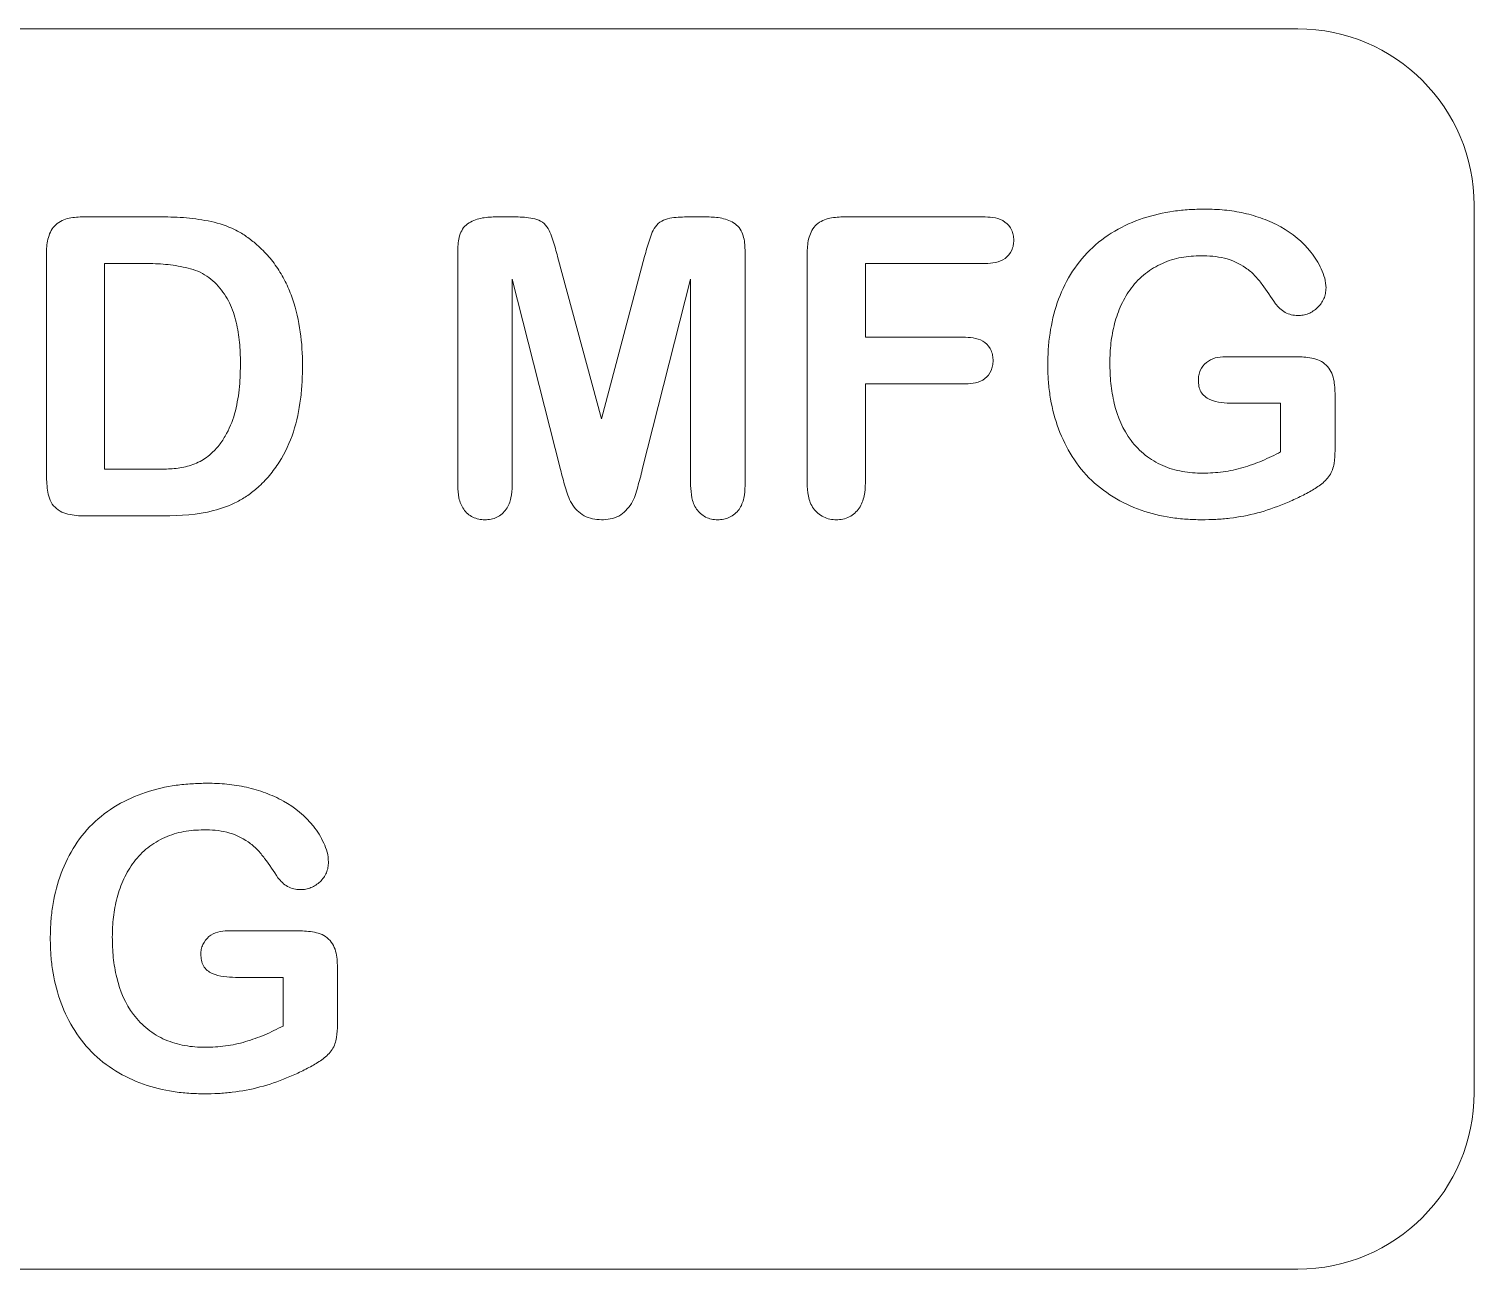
# Model space of a CAD drawing. Header units: millimetres. Extents: x 14 to 1104, y 14 to 850.
# Drawn here: x 596.59 to 612.88, y 178.65 to 192.62 of the extents above; entities that cross this region are included whole.
import ezdxf

# ---------------------------------------------------------------- set-up
doc = ezdxf.new("R2010")
doc.units = ezdxf.units.MM
doc.header["$LTSCALE"] = 4
doc.layers.add('Visible (ANSI)', color=7, linetype='Continuous', lineweight=9)

msp = doc.modelspace()

# ---------------------------------------------------------------- linework, layer by layer
at = {"layer": 'Visible (ANSI)'}
for p, q in [((574.891, 192.621), (610.891, 192.621)), ((612.878, 190.634), (612.878, 180.634)), ((598.084, 190.503), (597.187, 190.503)), ((602.053, 190.503), (601.843, 190.503)), ((604.236, 190.503), (604.025, 190.503)), ((607.366, 190.503), (605.762, 190.503)), ((601.422, 190.13), (601.422, 187.475)), ((604.66, 187.475), (604.66, 190.13)), ((596.785, 190.085), (596.785, 187.615)), ((597.441, 189.978), (597.899, 189.978)), ((597.441, 187.659), (597.441, 189.978)), ((603.041, 188.228), (602.547, 190.057)), ((603.528, 190.057), (603.041, 188.228)), ((605.36, 190.087), (605.36, 187.505)), ((606.016, 189.978), (607.366, 189.978)), ((606.016, 189.147), (606.016, 189.978)), ((602.035, 189.803), (602.579, 187.656)), ((602.035, 187.477), (602.035, 189.803)), ((603.502, 187.656), (604.047, 189.803)), ((604.047, 189.803), (604.047, 187.477)), ((607.145, 189.147), (606.016, 189.147)), ((610.848, 188.928), (610.073, 188.928)), ((606.016, 188.622), (607.145, 188.622)), ((606.016, 187.508), (606.016, 188.622)), ((611.31, 187.871), (611.31, 188.518)), ((610.161, 188.403), (610.697, 188.403)), ((610.697, 188.403), (610.697, 187.855)), ((597.967, 187.659), (597.441, 187.659)), ((597.217, 187.134), (598.107, 187.134)), ((599.604, 182.459), (598.829, 182.459)), ((600.066, 181.402), (600.066, 182.05)), ((598.917, 181.934), (599.453, 181.934)), ((599.453, 181.934), (599.453, 181.386)), ((610.891, 178.647), (574.891, 178.647))]:
    msp.add_line(p, q, dxfattribs=at)
for centre, start, end in [((610.891, 190.634), 0, 90), ((610.891, 180.634), 270, 0)]:
    msp.add_arc(centre, 1.987, start, end, dxfattribs=at)
for points, knots in [([(597.187, 190.503), (597.131, 190.501), (597.074, 190.498), (596.966, 190.468), (596.915, 190.441), (596.838, 190.359), (596.816, 190.306), (596.789, 190.197), (596.786, 190.14), (596.785, 190.085)], [-0.0006685668, -0.0006685668, -0.0006685668, -0.0006685668, -0.0005014251, -0.0005014251, -0.0003342834, -0.0003342834, -0.0001671417, -0.0001671417, 0, 0, 0, 0]), ([(599.14, 190.206), (599.103, 190.235), (599.066, 190.263), (598.989, 190.316), (598.948, 190.339), (598.822, 190.4), (598.733, 190.43), (598.55, 190.47), (598.457, 190.483), (598.271, 190.5), (598.178, 190.502), (598.084, 190.503)], [-0.001123268, -0.001123268, -0.001123268, -0.001123268, -0.00098286, -0.00098286, -0.000842451, -0.000842451, -0.000561634, -0.000561634, -0.000280817, -0.000280817, 0, 0, 0, 0]), ([(601.843, 190.503), (601.789, 190.501), (601.734, 190.499), (601.628, 190.474), (601.576, 190.455), (601.51, 190.408), (601.49, 190.388), (601.462, 190.342), (601.451, 190.317), (601.426, 190.239), (601.424, 190.184), (601.422, 190.13)], [-0.0006425302, -0.0006425302, -0.0006425302, -0.0006425302, -0.0004818977, -0.0004818977, -0.0003212651, -0.0003212651, -0.0002409488, -0.0002409488, -0.0001606326, -0.0001606326, 0, 0, 0, 0]), ([(602.547, 190.057), (602.531, 190.118), (602.514, 190.179), (602.484, 190.27), (602.474, 190.3), (602.449, 190.358), (602.433, 190.387), (602.391, 190.434), (602.364, 190.452), (602.306, 190.478), (602.275, 190.485), (602.181, 190.501), (602.117, 190.502), (602.053, 190.503)], [-0.0007631612, -0.0007631612, -0.0007631612, -0.0007631612, -0.0005723709, -0.0005723709, -0.0004769757, -0.0004769757, -0.0003815806, -0.0003815806, -0.0002861854, -0.0002861854, -0.0001907903, -0.0001907903, 0, 0, 0, 0]), ([(604.025, 190.503), (603.962, 190.502), (603.898, 190.501), (603.803, 190.486), (603.772, 190.479), (603.713, 190.453), (603.686, 190.435), (603.644, 190.387), (603.627, 190.359), (603.602, 190.301), (603.592, 190.27), (603.562, 190.18), (603.545, 190.118), (603.528, 190.057)], [-0.0007662536, -0.0007662536, -0.0007662536, -0.0007662536, -0.0005746902, -0.0005746902, -0.0004789085, -0.0004789085, -0.0003831268, -0.0003831268, -0.0002873451, -0.0002873451, -0.0001915634, -0.0001915634, 0, 0, 0, 0]), ([(604.66, 190.13), (604.659, 190.157), (604.658, 190.184), (604.653, 190.238), (604.646, 190.265), (604.631, 190.317), (604.619, 190.342), (604.59, 190.389), (604.57, 190.408), (604.504, 190.456), (604.452, 190.475), (604.345, 190.499), (604.29, 190.501), (604.236, 190.503)], [-0.0006493366, -0.0006493366, -0.0006493366, -0.0006493366, -0.0005681695, -0.0005681695, -0.0004870025, -0.0004870025, -0.0004058354, -0.0004058354, -0.0003246683, -0.0003246683, -0.0001623342, -0.0001623342, 0, 0, 0, 0]), ([(605.762, 190.503), (605.706, 190.501), (605.649, 190.498), (605.569, 190.476), (605.542, 190.466), (605.493, 190.439), (605.47, 190.422), (605.413, 190.361), (605.39, 190.307), (605.364, 190.199), (605.361, 190.142), (605.36, 190.087)], [-0.0006622276, -0.0006622276, -0.0006622276, -0.0006622276, -0.0004966707, -0.0004966707, -0.0004138923, -0.0004138923, -0.0003311138, -0.0003311138, -0.0001655569, -0.0001655569, 0, 0, 0, 0]), ([(607.689, 190.242), (607.688, 190.261), (607.687, 190.281), (607.68, 190.319), (607.674, 190.338), (607.648, 190.391), (607.622, 190.422), (607.558, 190.468), (607.521, 190.483), (607.445, 190.5), (607.405, 190.501), (607.366, 190.503)], [-0.0004677297, -0.0004677297, -0.0004677297, -0.0004677297, -0.0004092635, -0.0004092635, -0.0003507973, -0.0003507973, -0.0002338649, -0.0002338649, -0.0001169324, -0.0001169324, 0, 0, 0, 0]), ([(609.842, 190.59), (609.783, 190.589), (609.724, 190.588), (609.607, 190.581), (609.549, 190.575), (609.374, 190.55), (609.259, 190.524), (609.036, 190.45), (608.928, 190.402), (608.725, 190.283), (608.631, 190.211), (608.463, 190.047), (608.39, 189.953), (608.267, 189.753), (608.218, 189.645), (608.142, 189.423), (608.115, 189.308), (608.089, 189.134), (608.082, 189.075), (608.075, 188.958), (608.073, 188.899), (608.072, 188.84)], [-0.002811365, -0.002811365, -0.002811365, -0.002811365, -0.002635654, -0.002635654, -0.002459944, -0.002459944, -0.002108523, -0.002108523, -0.001757103, -0.001757103, -0.001405682, -0.001405682, -0.001054262, -0.001054262, -0.000702841, -0.000702841, -0.000351421, -0.000351421, -0.00017571, -0.00017571, 0, 0, 0, 0]), ([(611.209, 189.702), (611.206, 189.739), (611.203, 189.777), (611.184, 189.848), (611.17, 189.883), (611.124, 189.984), (611.086, 190.049), (610.945, 190.221), (610.83, 190.319), (610.635, 190.426), (610.567, 190.456), (610.428, 190.508), (610.356, 190.529), (610.212, 190.562), (610.138, 190.573), (609.99, 190.588), (609.916, 190.589), (609.842, 190.59)], [-0.001763105, -0.001763105, -0.001763105, -0.001763105, -0.001652911, -0.001652911, -0.001542716, -0.001542716, -0.001322328, -0.001322328, -0.000881552, -0.000881552, -0.000661164, -0.000661164, -0.000440776, -0.000440776, -0.000220388, -0.000220388, 0, 0, 0, 0]), ([(599.672, 188.827), (599.671, 188.954), (599.665, 189.081), (599.628, 189.333), (599.601, 189.458), (599.538, 189.639), (599.515, 189.698), (599.459, 189.812), (599.427, 189.868), (599.357, 189.974), (599.318, 190.025), (599.234, 190.12), (599.187, 190.163), (599.14, 190.206)], [-0.001516134, -0.001516134, -0.001516134, -0.001516134, -0.0011371, -0.0011371, -0.000758067, -0.000758067, -0.00056855, -0.00056855, -0.000379033, -0.000379033, -0.000189517, -0.000189517, 0, 0, 0, 0]), ([(607.366, 189.978), (607.405, 189.979), (607.445, 189.981), (607.522, 189.998), (607.56, 190.013), (607.623, 190.059), (607.649, 190.091), (607.674, 190.144), (607.68, 190.164), (607.687, 190.202), (607.688, 190.222), (607.689, 190.242)], [-0.0004669613, -0.0004669613, -0.0004669613, -0.0004669613, -0.000350221, -0.000350221, -0.0002334807, -0.0002334807, -0.0001167403, -0.0001167403, -0.0000583702, -0.0000583702, 0, 0, 0, 0]), ([(597.899, 189.978), (597.975, 189.977), (598.052, 189.975), (598.204, 189.961), (598.28, 189.949), (598.392, 189.923), (598.429, 189.913), (598.502, 189.888), (598.536, 189.871), (598.601, 189.832), (598.633, 189.809), (598.689, 189.758), (598.716, 189.73), (598.789, 189.641), (598.831, 189.577), (598.893, 189.437), (598.915, 189.363), (598.947, 189.213), (598.957, 189.137), (598.97, 188.985), (598.972, 188.908), (598.972, 188.832)], [-0.001818092, -0.001818092, -0.001818092, -0.001818092, -0.001590831, -0.001590831, -0.001363569, -0.001363569, -0.001249938, -0.001249938, -0.001136308, -0.001136308, -0.001022677, -0.001022677, -0.000909046, -0.000909046, -0.000681785, -0.000681785, -0.000454523, -0.000454523, -0.000227262, -0.000227262, 0, 0, 0, 0]), ([(608.772, 188.857), (608.774, 188.932), (608.776, 189.007), (608.793, 189.155), (608.807, 189.229), (608.845, 189.373), (608.87, 189.444), (608.932, 189.58), (608.971, 189.644), (609.061, 189.763), (609.114, 189.818), (609.231, 189.91), (609.296, 189.949), (609.432, 190.01), (609.504, 190.032), (609.651, 190.06), (609.726, 190.063), (609.8, 190.065)], [-0.001770849, -0.001770849, -0.001770849, -0.001770849, -0.001549493, -0.001549493, -0.001328137, -0.001328137, -0.001106781, -0.001106781, -0.000885424, -0.000885424, -0.000664068, -0.000664068, -0.000442712, -0.000442712, -0.000221356, -0.000221356, 0, 0, 0, 0]), ([(609.8, 190.065), (609.844, 190.065), (609.889, 190.064), (609.976, 190.055), (610.02, 190.048), (610.149, 190.016), (610.23, 189.978), (610.339, 189.904), (610.374, 189.876), (610.434, 189.812), (610.462, 189.777), (610.542, 189.672), (610.591, 189.599), (610.639, 189.525)], [-0.001060266, -0.001060266, -0.001060266, -0.001060266, -0.000927733, -0.000927733, -0.000795199, -0.000795199, -0.000530133, -0.000530133, -0.0003976, -0.0003976, -0.000265066, -0.000265066, 0, 0, 0, 0]), ([(610.89, 189.391), (610.911, 189.392), (610.931, 189.393), (610.972, 189.4), (610.992, 189.406), (611.049, 189.429), (611.084, 189.453), (611.144, 189.51), (611.168, 189.544), (611.193, 189.601), (611.199, 189.621), (611.206, 189.661), (611.207, 189.682), (611.209, 189.702)], [-0.0004899894, -0.0004899894, -0.0004899894, -0.0004899894, -0.0004287408, -0.0004287408, -0.0003674921, -0.0003674921, -0.0002449947, -0.0002449947, -0.0001224974, -0.0001224974, -0.0000612487, -0.0000612487, 0, 0, 0, 0]), ([(610.639, 189.525), (610.655, 189.506), (610.67, 189.487), (610.706, 189.453), (610.727, 189.439), (610.77, 189.416), (610.793, 189.406), (610.841, 189.395), (610.865, 189.393), (610.89, 189.391)], [-0.0002911564, -0.0002911564, -0.0002911564, -0.0002911564, -0.0002183673, -0.0002183673, -0.0001455782, -0.0001455782, -0.0000727891, -0.0000727891, 0, 0, 0, 0]), ([(607.456, 188.883), (607.455, 188.902), (607.454, 188.921), (607.448, 188.959), (607.442, 188.978), (607.419, 189.031), (607.395, 189.063), (607.334, 189.11), (607.297, 189.126), (607.222, 189.143), (607.183, 189.145), (607.145, 189.147)], [-0.0004620839, -0.0004620839, -0.0004620839, -0.0004620839, -0.0004043235, -0.0004043235, -0.000346563, -0.000346563, -0.000231042, -0.000231042, -0.000115521, -0.000115521, 0, 0, 0, 0]), ([(598.972, 188.832), (598.971, 188.74), (598.968, 188.647), (598.947, 188.465), (598.931, 188.374), (598.881, 188.196), (598.846, 188.111), (598.776, 187.991), (598.75, 187.953), (598.692, 187.882), (598.658, 187.851), (598.624, 187.82)], [-0.001098175, -0.001098175, -0.001098175, -0.001098175, -0.000823631, -0.000823631, -0.000549087, -0.000549087, -0.000274544, -0.000274544, -0.000137272, -0.000137272, 0, 0, 0, 0]), ([(599.168, 187.452), (599.213, 187.496), (599.258, 187.54), (599.339, 187.637), (599.376, 187.687), (599.477, 187.847), (599.53, 187.962), (599.608, 188.201), (599.633, 188.325), (599.658, 188.512), (599.663, 188.575), (599.67, 188.701), (599.671, 188.764), (599.672, 188.827)], [-0.001507844, -0.001507844, -0.001507844, -0.001507844, -0.001319363, -0.001319363, -0.001130883, -0.001130883, -0.000753922, -0.000753922, -0.000376961, -0.000376961, -0.00018848, -0.00018848, 0, 0, 0, 0]), ([(607.145, 188.622), (607.183, 188.622), (607.221, 188.624), (607.296, 188.643), (607.333, 188.657), (607.394, 188.704), (607.418, 188.735), (607.441, 188.788), (607.447, 188.807), (607.454, 188.844), (607.455, 188.864), (607.456, 188.883)], [-0.0004553832, -0.0004553832, -0.0004553832, -0.0004553832, -0.0003415374, -0.0003415374, -0.0002276916, -0.0002276916, -0.0001138458, -0.0001138458, -0.0000569229, -0.0000569229, 0, 0, 0, 0]), ([(608.072, 188.84), (608.073, 188.782), (608.074, 188.724), (608.082, 188.609), (608.088, 188.551), (608.115, 188.379), (608.141, 188.265), (608.255, 187.936), (608.374, 187.73), (608.7, 187.399), (608.904, 187.277), (609.233, 187.16), (609.346, 187.134), (609.518, 187.107), (609.576, 187.1), (609.692, 187.093), (609.75, 187.092), (609.808, 187.09)], [-0.002778297, -0.002778297, -0.002778297, -0.002778297, -0.002604653, -0.002604653, -0.00243101, -0.00243101, -0.002083723, -0.002083723, -0.001389148, -0.001389148, -0.000694574, -0.000694574, -0.000347287, -0.000347287, -0.000173644, -0.000173644, 0, 0, 0, 0]), ([(609.819, 187.615), (609.78, 187.616), (609.742, 187.617), (609.665, 187.623), (609.627, 187.628), (609.514, 187.648), (609.439, 187.67), (609.298, 187.731), (609.232, 187.77), (609.112, 187.866), (609.058, 187.922), (608.918, 188.106), (608.858, 188.251), (608.804, 188.475), (608.791, 188.551), (608.775, 188.704), (608.773, 188.781), (608.772, 188.857)], [-0.001824941, -0.001824941, -0.001824941, -0.001824941, -0.001710882, -0.001710882, -0.001596823, -0.001596823, -0.001368705, -0.001368705, -0.001140588, -0.001140588, -0.00091247, -0.00091247, -0.000456235, -0.000456235, -0.000228118, -0.000228118, 0, 0, 0, 0]), ([(610.073, 188.928), (610.035, 188.926), (609.997, 188.924), (609.924, 188.903), (609.89, 188.885), (609.832, 188.837), (609.808, 188.807), (609.784, 188.755), (609.778, 188.737), (609.771, 188.7), (609.77, 188.681), (609.77, 188.662)], [-0.0004484877, -0.0004484877, -0.0004484877, -0.0004484877, -0.0003363658, -0.0003363658, -0.0002242438, -0.0002242438, -0.0001121219, -0.0001121219, -0.000056061, -0.000056061, 0, 0, 0, 0]), ([(611.31, 188.518), (611.308, 188.578), (611.305, 188.64), (611.273, 188.756), (611.24, 188.81), (611.17, 188.868), (611.144, 188.883), (611.087, 188.904), (611.058, 188.91), (610.968, 188.925), (610.908, 188.927), (610.848, 188.928)], [-0.0007196849, -0.0007196849, -0.0007196849, -0.0007196849, -0.0005397636, -0.0005397636, -0.0003598424, -0.0003598424, -0.0002698818, -0.0002698818, -0.0001799212, -0.0001799212, 0, 0, 0, 0]), ([(609.77, 188.662), (609.771, 188.64), (609.772, 188.617), (609.78, 188.573), (609.788, 188.552), (609.821, 188.494), (609.858, 188.464), (609.939, 188.427), (609.984, 188.418), (610.072, 188.405), (610.117, 188.403), (610.161, 188.403)], [-0.0005344404, -0.0005344404, -0.0005344404, -0.0005344404, -0.0004676353, -0.0004676353, -0.0004008303, -0.0004008303, -0.0002672202, -0.0002672202, -0.0001336101, -0.0001336101, 0, 0, 0, 0]), ([(610.697, 187.855), (610.629, 187.82), (610.56, 187.786), (610.419, 187.726), (610.347, 187.7), (610.199, 187.657), (610.124, 187.641), (609.972, 187.62), (609.895, 187.617), (609.819, 187.615)], [-0.0009189138, -0.0009189138, -0.0009189138, -0.0009189138, -0.0006891853, -0.0006891853, -0.0004594569, -0.0004594569, -0.0002297284, -0.0002297284, 0, 0, 0, 0]), ([(611.024, 187.406), (611.066, 187.43), (611.108, 187.455), (611.185, 187.515), (611.222, 187.549), (611.276, 187.63), (611.292, 187.677), (611.307, 187.773), (611.309, 187.822), (611.31, 187.871)], [-0.000587454, -0.000587454, -0.000587454, -0.000587454, -0.0004405905, -0.0004405905, -0.000293727, -0.000293727, -0.0001468635, -0.0001468635, 0, 0, 0, 0]), ([(598.624, 187.82), (598.601, 187.801), (598.579, 187.783), (598.53, 187.753), (598.504, 187.74), (598.424, 187.706), (598.368, 187.69), (598.255, 187.668), (598.197, 187.664), (598.082, 187.66), (598.024, 187.66), (597.967, 187.659)], [-0.0006918408, -0.0006918408, -0.0006918408, -0.0006918408, -0.0006053607, -0.0006053607, -0.0005188806, -0.0005188806, -0.0003459204, -0.0003459204, -0.0001729602, -0.0001729602, 0, 0, 0, 0]), ([(596.785, 187.615), (596.786, 187.551), (596.788, 187.487), (596.803, 187.393), (596.808, 187.362), (596.83, 187.302), (596.845, 187.273), (596.887, 187.225), (596.912, 187.204), (596.967, 187.173), (596.997, 187.162), (597.059, 187.147), (597.09, 187.141), (597.154, 187.135), (597.186, 187.135), (597.217, 187.134)], [-0.0007513442, -0.0007513442, -0.0007513442, -0.0007513442, -0.0005635081, -0.0005635081, -0.0004695901, -0.0004695901, -0.0003756721, -0.0003756721, -0.0002817541, -0.0002817541, -0.000187836, -0.000187836, -0.000093918, -0.000093918, 0, 0, 0, 0]), ([(602.579, 187.656), (602.597, 187.591), (602.614, 187.526), (602.65, 187.397), (602.672, 187.333), (602.723, 187.246), (602.744, 187.22), (602.791, 187.173), (602.818, 187.152), (602.876, 187.119), (602.908, 187.108), (602.974, 187.093), (603.007, 187.092), (603.041, 187.09)], [-0.0007981422, -0.0007981422, -0.0007981422, -0.0007981422, -0.0005986067, -0.0005986067, -0.0003990711, -0.0003990711, -0.0002993033, -0.0002993033, -0.0001995356, -0.0001995356, -0.0000997678, -0.0000997678, 0, 0, 0, 0]), ([(603.041, 187.09), (603.075, 187.091), (603.108, 187.093), (603.174, 187.106), (603.207, 187.117), (603.266, 187.148), (603.293, 187.17), (603.339, 187.218), (603.361, 187.244), (603.415, 187.33), (603.431, 187.396), (603.469, 187.525), (603.486, 187.591), (603.502, 187.656)], [-0.0008075527, -0.0008075527, -0.0008075527, -0.0008075527, -0.0007066086, -0.0007066086, -0.0006056646, -0.0006056646, -0.0005047205, -0.0005047205, -0.0004037764, -0.0004037764, -0.0002018882, -0.0002018882, 0, 0, 0, 0]), ([(605.36, 187.505), (605.361, 187.455), (605.363, 187.405), (605.385, 187.307), (605.402, 187.259), (605.46, 187.178), (605.499, 187.144), (605.567, 187.111), (605.59, 187.103), (605.639, 187.092), (605.664, 187.091), (605.689, 187.09)], [-0.0005912456, -0.0005912456, -0.0005912456, -0.0005912456, -0.0004434342, -0.0004434342, -0.0002956228, -0.0002956228, -0.0001478114, -0.0001478114, -0.0000739057, -0.0000739057, 0, 0, 0, 0]), ([(605.689, 187.09), (605.714, 187.091), (605.739, 187.093), (605.788, 187.103), (605.812, 187.112), (605.879, 187.146), (605.918, 187.18), (605.975, 187.262), (605.992, 187.31), (606.013, 187.408), (606.015, 187.458), (606.016, 187.508)], [-0.0005962966, -0.0005962966, -0.0005962966, -0.0005962966, -0.0005217596, -0.0005217596, -0.0004472225, -0.0004472225, -0.0002981483, -0.0002981483, -0.0001490742, -0.0001490742, 0, 0, 0, 0]), ([(598.107, 187.134), (598.295, 187.136), (598.487, 187.145), (598.761, 187.217), (598.85, 187.25), (598.976, 187.315), (599.016, 187.339), (599.095, 187.392), (599.131, 187.422), (599.168, 187.452)], [-0.001126958, -0.001126958, -0.001126958, -0.001126958, -0.000563479, -0.000563479, -0.00028174, -0.00028174, -0.00014087, -0.00014087, 0, 0, 0, 0]), ([(601.422, 187.475), (601.424, 187.428), (601.426, 187.382), (601.445, 187.291), (601.462, 187.247), (601.515, 187.171), (601.551, 187.14), (601.613, 187.11), (601.635, 187.102), (601.681, 187.093), (601.704, 187.092), (601.727, 187.09)], [-0.0005476731, -0.0005476731, -0.0005476731, -0.0005476731, -0.0004107548, -0.0004107548, -0.0002738365, -0.0002738365, -0.0001369183, -0.0001369183, -0.0000684591, -0.0000684591, 0, 0, 0, 0]), ([(601.727, 187.09), (601.75, 187.092), (601.774, 187.093), (601.819, 187.101), (601.842, 187.109), (601.905, 187.139), (601.941, 187.171), (601.995, 187.247), (602.011, 187.292), (602.031, 187.383), (602.033, 187.43), (602.035, 187.477)], [-0.0005562186, -0.0005562186, -0.0005562186, -0.0005562186, -0.0004866912, -0.0004866912, -0.0004171639, -0.0004171639, -0.0002781093, -0.0002781093, -0.0001390546, -0.0001390546, 0, 0, 0, 0]), ([(604.047, 187.477), (604.049, 187.43), (604.051, 187.384), (604.07, 187.294), (604.087, 187.25), (604.139, 187.173), (604.175, 187.142), (604.236, 187.11), (604.259, 187.102), (604.304, 187.093), (604.327, 187.092), (604.35, 187.09)], [-0.000547234, -0.000547234, -0.000547234, -0.000547234, -0.0004104255, -0.0004104255, -0.000273617, -0.000273617, -0.0001368085, -0.0001368085, -0.0000684042, -0.0000684042, 0, 0, 0, 0]), ([(604.35, 187.09), (604.373, 187.092), (604.397, 187.093), (604.442, 187.101), (604.465, 187.108), (604.528, 187.138), (604.565, 187.169), (604.619, 187.245), (604.636, 187.29), (604.656, 187.381), (604.658, 187.428), (604.66, 187.475)], [-0.0005569556, -0.0005569556, -0.0005569556, -0.0005569556, -0.0004873362, -0.0004873362, -0.0004177167, -0.0004177167, -0.0002784778, -0.0002784778, -0.0001392389, -0.0001392389, 0, 0, 0, 0]), ([(609.808, 187.09), (609.861, 187.091), (609.914, 187.092), (610.019, 187.098), (610.072, 187.102), (610.23, 187.121), (610.334, 187.14), (610.539, 187.194), (610.639, 187.23), (610.786, 187.29), (610.834, 187.311), (610.93, 187.357), (610.977, 187.381), (611.024, 187.406)], [-0.001265979, -0.001265979, -0.001265979, -0.001265979, -0.001107732, -0.001107732, -0.000949485, -0.000949485, -0.00063299, -0.00063299, -0.000316495, -0.000316495, -0.000158247, -0.000158247, 0, 0, 0, 0]), ([(598.598, 184.122), (598.539, 184.12), (598.481, 184.119), (598.363, 184.112), (598.305, 184.107), (598.13, 184.082), (598.015, 184.055), (597.792, 183.981), (597.684, 183.933), (597.482, 183.814), (597.387, 183.742), (597.219, 183.578), (597.146, 183.485), (597.024, 183.284), (596.975, 183.176), (596.898, 182.954), (596.871, 182.839), (596.845, 182.665), (596.838, 182.606), (596.831, 182.489), (596.83, 182.43), (596.828, 182.372)], [-0.002811365, -0.002811365, -0.002811365, -0.002811365, -0.002635654, -0.002635654, -0.002459944, -0.002459944, -0.002108523, -0.002108523, -0.001757103, -0.001757103, -0.001405682, -0.001405682, -0.001054262, -0.001054262, -0.000702841, -0.000702841, -0.000351421, -0.000351421, -0.00017571, -0.00017571, 0, 0, 0, 0]), ([(599.965, 183.234), (599.962, 183.271), (599.959, 183.308), (599.94, 183.38), (599.926, 183.414), (599.88, 183.516), (599.842, 183.58), (599.702, 183.753), (599.586, 183.85), (599.391, 183.957), (599.323, 183.987), (599.184, 184.039), (599.113, 184.061), (598.968, 184.093), (598.894, 184.104), (598.747, 184.119), (598.672, 184.12), (598.598, 184.122)], [-0.001763105, -0.001763105, -0.001763105, -0.001763105, -0.001652911, -0.001652911, -0.001542716, -0.001542716, -0.001322328, -0.001322328, -0.000881552, -0.000881552, -0.000661164, -0.000661164, -0.000440776, -0.000440776, -0.000220388, -0.000220388, 0, 0, 0, 0]), ([(597.528, 182.389), (597.53, 182.463), (597.532, 182.538), (597.55, 182.687), (597.564, 182.76), (597.601, 182.905), (597.626, 182.975), (597.689, 183.111), (597.727, 183.176), (597.818, 183.295), (597.87, 183.349), (597.987, 183.442), (598.052, 183.48), (598.188, 183.541), (598.26, 183.563), (598.407, 183.591), (598.482, 183.594), (598.557, 183.597)], [-0.001770849, -0.001770849, -0.001770849, -0.001770849, -0.001549493, -0.001549493, -0.001328137, -0.001328137, -0.001106781, -0.001106781, -0.000885424, -0.000885424, -0.000664068, -0.000664068, -0.000442712, -0.000442712, -0.000221356, -0.000221356, 0, 0, 0, 0]), ([(598.557, 183.597), (598.601, 183.596), (598.645, 183.595), (598.733, 183.587), (598.776, 183.579), (598.905, 183.548), (598.986, 183.51), (599.096, 183.435), (599.13, 183.407), (599.191, 183.343), (599.218, 183.309), (599.298, 183.203), (599.347, 183.13), (599.395, 183.056)], [-0.001060266, -0.001060266, -0.001060266, -0.001060266, -0.000927733, -0.000927733, -0.000795199, -0.000795199, -0.000530133, -0.000530133, -0.0003976, -0.0003976, -0.000265066, -0.000265066, 0, 0, 0, 0]), ([(599.646, 182.923), (599.667, 182.924), (599.688, 182.924), (599.728, 182.931), (599.748, 182.937), (599.805, 182.961), (599.84, 182.984), (599.9, 183.041), (599.925, 183.075), (599.949, 183.132), (599.955, 183.152), (599.962, 183.192), (599.964, 183.213), (599.965, 183.234)], [-0.0004899894, -0.0004899894, -0.0004899894, -0.0004899894, -0.0004287408, -0.0004287408, -0.0003674921, -0.0003674921, -0.0002449947, -0.0002449947, -0.0001224974, -0.0001224974, -0.0000612487, -0.0000612487, 0, 0, 0, 0]), ([(599.395, 183.056), (599.411, 183.037), (599.427, 183.018), (599.462, 182.985), (599.483, 182.97), (599.526, 182.947), (599.549, 182.938), (599.597, 182.926), (599.622, 182.924), (599.646, 182.923)], [-0.0002911564, -0.0002911564, -0.0002911564, -0.0002911564, -0.0002183673, -0.0002183673, -0.0001455782, -0.0001455782, -0.0000727891, -0.0000727891, 0, 0, 0, 0]), ([(598.829, 182.459), (598.792, 182.458), (598.753, 182.455), (598.681, 182.435), (598.646, 182.417), (598.588, 182.369), (598.564, 182.338), (598.541, 182.286), (598.534, 182.268), (598.527, 182.231), (598.527, 182.212), (598.526, 182.193)], [-0.0004484877, -0.0004484877, -0.0004484877, -0.0004484877, -0.0003363658, -0.0003363658, -0.0002242438, -0.0002242438, -0.0001121219, -0.0001121219, -0.000056061, -0.000056061, 0, 0, 0, 0]), ([(600.066, 182.05), (600.064, 182.11), (600.062, 182.171), (600.029, 182.287), (599.996, 182.341), (599.927, 182.399), (599.9, 182.414), (599.843, 182.435), (599.814, 182.441), (599.725, 182.456), (599.664, 182.459), (599.604, 182.459)], [-0.0007196849, -0.0007196849, -0.0007196849, -0.0007196849, -0.0005397636, -0.0005397636, -0.0003598424, -0.0003598424, -0.0002698818, -0.0002698818, -0.0001799212, -0.0001799212, 0, 0, 0, 0]), ([(596.828, 182.372), (596.83, 182.314), (596.831, 182.256), (596.838, 182.14), (596.845, 182.082), (596.871, 181.91), (596.897, 181.796), (597.011, 181.467), (597.13, 181.261), (597.456, 180.931), (597.66, 180.808), (597.989, 180.692), (598.102, 180.665), (598.274, 180.638), (598.332, 180.632), (598.448, 180.624), (598.506, 180.623), (598.564, 180.622)], [-0.002778297, -0.002778297, -0.002778297, -0.002778297, -0.002604653, -0.002604653, -0.00243101, -0.00243101, -0.002083723, -0.002083723, -0.001389148, -0.001389148, -0.000694574, -0.000694574, -0.000347287, -0.000347287, -0.000173644, -0.000173644, 0, 0, 0, 0]), ([(598.575, 181.147), (598.537, 181.147), (598.498, 181.148), (598.422, 181.154), (598.383, 181.159), (598.27, 181.179), (598.196, 181.201), (598.055, 181.262), (597.988, 181.302), (597.868, 181.398), (597.814, 181.453), (597.675, 181.637), (597.614, 181.782), (597.56, 182.006), (597.547, 182.082), (597.531, 182.235), (597.53, 182.312), (597.528, 182.389)], [-0.001824941, -0.001824941, -0.001824941, -0.001824941, -0.001710882, -0.001710882, -0.001596823, -0.001596823, -0.001368705, -0.001368705, -0.001140588, -0.001140588, -0.00091247, -0.00091247, -0.000456235, -0.000456235, -0.000228118, -0.000228118, 0, 0, 0, 0]), ([(598.526, 182.193), (598.527, 182.171), (598.528, 182.149), (598.536, 182.105), (598.544, 182.083), (598.577, 182.025), (598.614, 181.996), (598.696, 181.959), (598.74, 181.95), (598.828, 181.936), (598.873, 181.935), (598.917, 181.934)], [-0.0005344404, -0.0005344404, -0.0005344404, -0.0005344404, -0.0004676353, -0.0004676353, -0.0004008303, -0.0004008303, -0.0002672202, -0.0002672202, -0.0001336101, -0.0001336101, 0, 0, 0, 0]), ([(599.453, 181.386), (599.385, 181.351), (599.316, 181.317), (599.175, 181.258), (599.103, 181.232), (598.956, 181.188), (598.88, 181.172), (598.728, 181.152), (598.652, 181.148), (598.575, 181.147)], [-0.0009189138, -0.0009189138, -0.0009189138, -0.0009189138, -0.0006891853, -0.0006891853, -0.0004594569, -0.0004594569, -0.0002297284, -0.0002297284, 0, 0, 0, 0]), ([(599.78, 180.937), (599.822, 180.962), (599.864, 180.986), (599.942, 181.046), (599.978, 181.08), (600.032, 181.161), (600.048, 181.208), (600.063, 181.305), (600.066, 181.354), (600.066, 181.402)], [-0.000587454, -0.000587454, -0.000587454, -0.000587454, -0.0004405905, -0.0004405905, -0.000293727, -0.000293727, -0.0001468635, -0.0001468635, 0, 0, 0, 0]), ([(598.564, 180.622), (598.617, 180.622), (598.67, 180.623), (598.776, 180.629), (598.828, 180.634), (598.986, 180.652), (599.09, 180.672), (599.295, 180.726), (599.395, 180.761), (599.542, 180.821), (599.591, 180.842), (599.686, 180.888), (599.733, 180.912), (599.78, 180.937)], [-0.001265979, -0.001265979, -0.001265979, -0.001265979, -0.001107732, -0.001107732, -0.000949485, -0.000949485, -0.00063299, -0.00063299, -0.000316495, -0.000316495, -0.000158247, -0.000158247, 0, 0, 0, 0])]:
    msp.add_open_spline(points, degree=3, knots=knots, dxfattribs=at)

doc.saveas('drawing.dxf')
